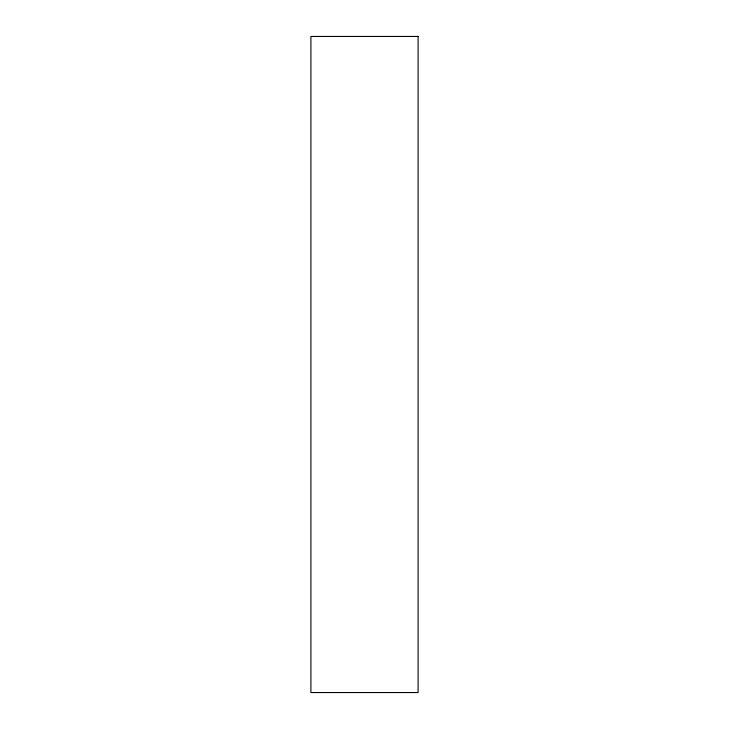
<?xml version="1.0" encoding="UTF-8"?>
<svg xmlns="http://www.w3.org/2000/svg" width="729" height="729" viewBox="0 0 729 729"><rect width="100%" height="100%" fill="white"/><g stroke="black" fill="none" stroke-linecap="round" stroke-linejoin="round"><path stroke-width="1.09" d="M418.1 36.45L310.9 36.45L310.9 692.55L418.1 692.55L418.1 36.45"/></g></svg>
